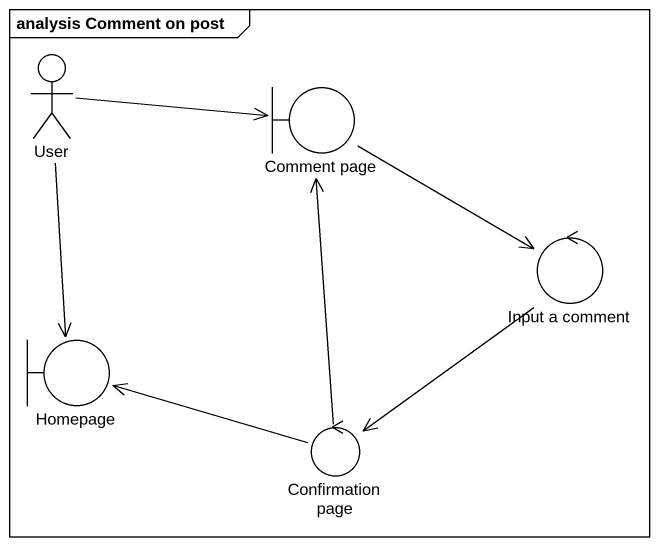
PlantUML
@startuml
mainframe analysis Comment on post
actor User
boundary "Comment page" as Comment_page
control "Input a comment" as Input_a_comment
boundary Homepage
control "Confirmation page" as Confirmation_page
User -right-> Comment_page
User --> Homepage
Comment_page --> Input_a_comment
Input_a_comment --> Confirmation_page
Confirmation_page -up-> Comment_page
Confirmation_page -left-> Homepage
@enduml
